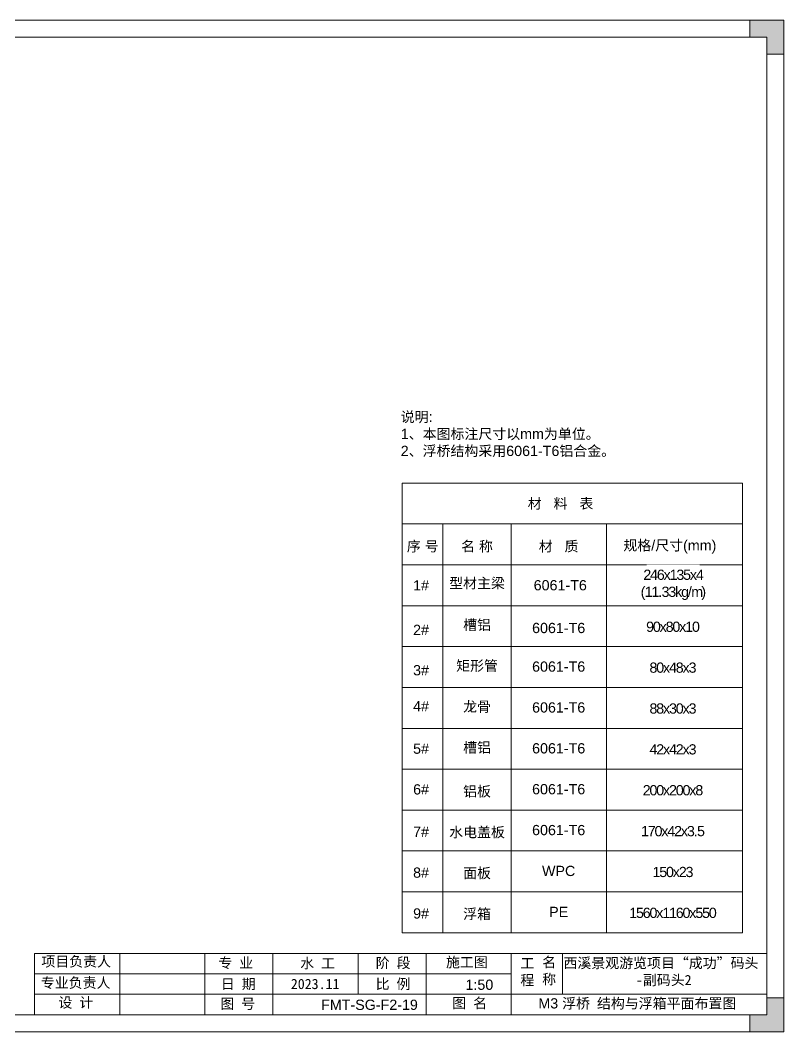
# Model space of a CAD drawing. Header units: millimetres. Extents: x 136606 to 1231039, y 82794 to 127364.
# Drawn here: x 941216 to 952426, y 112490 to 127340 of the extents above; entities that cross this region are included whole.
import ezdxf

# ---------------------------------------------------------------- set-up
doc = ezdxf.new("R2010")
doc.units = ezdxf.units.MM
doc.layers.add('图框', color=7, linetype='Continuous', lineweight=13)
doc.layers.add('文本', color=3, linetype='Continuous', lineweight=13)
doc.styles.add('Arial', font='arial.ttf')
doc.styles.get("Standard").update_dxf_attribs({"font": 'arial.ttf'})

# ---------------------------------------------------------------- blocks, each defined once
blk = doc.blocks.new('GW-TK')
at = {"layer": '图框', "linetype": 'Continuous', "lineweight": 0}
h = blk.add_hatch(color=256, dxfattribs=at)
h.dxf.hatch_style = 1
h.paths.add_polyline_path([(927593.55, 464715.01), (927593.55, 464710.01), (927598.55, 464710.01), (927598.55, 464705.01), (927603.55, 464705.01), (927603.55, 464715.01)])
h = blk.add_hatch(color=256, dxfattribs=at)
h.dxf.hatch_style = 1
h.paths.add_polyline_path([(927603.55, 464418.01), (927603.55, 464428.01), (927598.55, 464428.01), (927598.55, 464423.01), (927593.55, 464423.01), (927593.55, 464418.01)])
at = {"layer": '图框', "linetype": 'Continuous'}
for p, q in [((927383.55, 464441.02), (927383.55, 464423.01)), ((927408.55, 464441.02), (927408.55, 464423.01)), ((927433.55, 464441.02), (927433.55, 464423.01)), ((927453.55, 464441.02), (927453.55, 464423.01)), ((927478.55, 464441.02), (927478.55, 464429.01)), ((927498.55, 464441.02), (927498.55, 464423.01)), ((927523.55, 464441.02), (927523.55, 464423.01)), ((927538.55, 464441.02), (927538.55, 464429.01)), ((927383.55, 464435.01), (927523.55, 464435.01)), ((927451.56, 464429.01), (927383.55, 464429.01)), ((927383.55, 464429.01), (927598.55, 464429.01))]:
    blk.add_line(p, q, dxfattribs=at)
at = {"layer": '图框'}
for points in [[(927183.55, 464715.01), (927603.55, 464715.01), (927603.55, 464418.01), (927183.55, 464418.01)], [(927188.55, 464710.01), (927598.55, 464710.01), (927598.55, 464423.01), (927188.55, 464423.01)]]:
    blk.add_lwpolyline(points, close=True, dxfattribs=at)
at = {"layer": '图框', "linetype": 'Continuous', "lineweight": 0}
for points in [[(927598.55, 464705.01), (927598.55, 464710.01), (927593.55, 464710.01), (927593.55, 464715.01), (927603.55, 464715.01), (927603.55, 464705.01)], [(927598.55, 464428.01), (927598.55, 464423.01), (927593.55, 464423.01), (927593.55, 464418.01), (927603.55, 464418.01), (927603.55, 464428.01)]]:
    blk.add_lwpolyline(points, close=True, dxfattribs=at)
at = {"layer": '图框', "linetype": 'Continuous'}
blk.add_lwpolyline([(927383.55, 464441.02), (927598.55, 464441.02)], dxfattribs=at)
at = {"layer": '图框', "linetype": 'Continuous', "char_height": 3, "attachment_point": 1}
for s, width, heights, insert in [('{\\fSimSun|b0|i0|c134|p2;项目负责人}', 26.0225, [0], (927385.56, 464440.15)), ('{\\fSimSun|b0|i0|c134|p2;名 称}', 5.2119, [0], (927532.62, 464439.93)), ('{\\fSimSun|b0|i0|c134|p2;专 业}', 12.8345, [0], (927437.53, 464439.73)), ('{\\fSimSun|b0|i0|c134|p2;阶 段}', 17.4775, [0], (927483.73, 464439.73)), ('{\\fSimSun|b0|i0|c134|p2;工 程}', 5.2119, [0], (927526.21, 464439.66)), ('{\\fSimSun|b0|i0|c134|p2;专业负责人}', 24.6361, [2.04], (927385.39, 464433.9)), ('{\\fSimSun|b0|i0|c134|p2;日 期}', 11.224, [0], (927438.25, 464433.55)), ('{\\fSimSun|b0|i0|c134|p2;比 例}', 10.9146, [0], (927483.71, 464433.55)), ('{\\fSimSun|b0|i0|c134|p2;设 计}', 16.2353, [0], (927390.55, 464428.09)), ('{\\fSimSun|b0|i0|c134|p2;图 号}', 23.6261, [0], (927438.11, 464427.75)), ('{\\fSimSun|b0|i0|c134|p2;图 名}', 12.066, [0], (927506.19, 464427.94))]:
    blk.add_mtext_dynamic_manual_height_columns(s, width=width, gutter_width=17.5, heights=heights, dxfattribs=dict(at, insert=insert))
at = {"layer": '图框', "color": 3, "linetype": 'Continuous', "char_height": 3, "attachment_point": 1}
for s, width, insert in [('\\pt9;{\\fSimSun|b0|i0|c134|p2;施工图}', 18.6303, (927504.36, 464439.94)), ('{\\fSimSun|b0|i0|c134|p2;水 工}', 11.224, (927461.55, 464439.63)), ('\\pi0.39911,t9.39911;{\\fSimSun|b0|i0|c134|p2;西溪景观游览项目“成功”码头\\P\\pi21.67411,t30.67411;-副码头2}', 60.0149, (927538.45, 464439.71)), ('{\\fSimSun|b0|i0|c134|p2;2023.11}', 11.224, (927458.8, 464433.55))]:
    blk.add_mtext_dynamic_manual_height_columns(s, width=width, gutter_width=17.5, heights=[0], dxfattribs=dict(at, insert=insert))

msp = doc.modelspace()

# ---------------------------------------------------------------- linework, layer by layer
at = {"layer": '文本'}
for p, q in [((946822.8863, 120544.7562), (946822.8863, 113944.7759)), ((946822.8863, 120544.7562), (951822.821, 120544.7562)), ((951822.821, 120544.7562), (951822.821, 113944.7759)), ((951822.821, 120544.7562), (951822.821, 113944.7759)), ((951822.821, 120544.7562), (951822.821, 113944.7759)), ((946822.8863, 119944.7759), (951822.821, 119944.7759)), ((947422.8601, 119944.7759), (947422.8601, 113944.7759)), ((948422.8341, 119944.7759), (948422.8341, 113944.7759)), ((949822.8108, 119944.7759), (949822.8108, 113944.7759)), ((946822.8863, 119344.7759), (951822.821, 119344.7759)), ((946822.8863, 118744.7759), (951822.821, 118744.7759)), ((946822.8863, 118144.7759), (951822.821, 118144.7759)), ((946822.8863, 117544.7759), (951822.821, 117544.7759)), ((946822.8863, 116944.7759), (951822.821, 116944.7759)), ((946822.8863, 116344.7759), (951822.821, 116344.7759)), ((946822.8863, 115744.7759), (951822.821, 115744.7759)), ((946822.8863, 115144.7759), (951822.821, 115144.7759)), ((946822.8863, 114544.7759), (951822.821, 114544.7759)), ((946822.8863, 113944.7759), (951822.821, 113944.7759))]:
    msp.add_line(p, q, dxfattribs=at)

# ---------------------------------------------------------------- block references
at = {"xscale": 50, "yscale": 50, "zscale": 50}
msp.add_blockref('GW-TK', (-45427750.9613, -23108410.2232), dxfattribs=at)

# ---------------------------------------------------------------- texts
at = {"layer": '文本', "insert": (946803.0311, 121592.6649), "char_height": 150, "attachment_point": 1, "style": 'Arial'}
msp.add_mtext_dynamic_manual_height_columns('{\\fSimSun|b0|i0|c134|p2;说明}:\\P1{\\fSimSun|b0|i0|c134|p2;、本图标注尺寸以}mm{\\fSimSun|b0|i0|c134|p2;为单位。\\P}2{\\fSimSun|b0|i0|c134|p2;、浮桥结构采用}6061-T6{\\fSimSun|b0|i0|c134|p2;铝合金。}', width=4070.735014, gutter_width=12.5, heights=[0], dxfattribs=at)
at = {"layer": '文本', "char_height": 150, "attachment_point": 5, "style": 'Arial'}
for s, insert in [(' 材   料   表 ', (949119.6607, 120237.2568)), ('序 号', (947126.1183, 119609.1974)), ('名 称', (947922.3995, 119609.1974)), ('材   质', (949120.5488, 119609.1974)), ('规格/尺寸(mm)', (950754.2272, 119609.1974)), ('1#', (947101.1032, 119044.1992)), ('型材主梁', (947923.352, 119068.3716)), ('6061-T6', (949145.031, 119044.79)), ('槽铝', (947923.352, 118455.3556)), ('2#', (947101.1032, 118390.5813)), ('6061-T6', (949121.5019, 118417.1927)), ('{\\fSimSun|b0|i0|c134|p2;矩形管}', (947923.352, 117855.3556)), ('6061-T6', (949121.5019, 117850.5176)), ('3#', (947101.1032, 117796.9638)), ('4#', (947101.1032, 117268.964)), ('龙骨', (947923.352, 117255.3556)), ('6061-T6', (949121.5019, 117250.5176)), ('槽铝', (947923.352, 116655.3556)), ('6061-T6', (949121.5019, 116650.5176)), ('5#', (947101.1032, 116645.2527)), ('6061-T6', (949121.5019, 116050.5176)), ('6#', (947101.1032, 116047.8326)), ('铝板', (947923.352, 116011.8159)), ('7#', (947101.1032, 115425.7311)), ('{\\fSimSun|b0|i0|c134|p2;水电盖板}', (947923.352, 115411.8159)), ('6061-T6', (949121.5019, 115450.5176)), ('8#', (947101.1032, 114825.7311)), ('面板', (947923.352, 114811.8159)), ('WPC', (949121.5019, 114850.5176)), ('9#', (947101.1032, 114225.7311)), ('浮箱', (947923.352, 114211.8159)), ('PE', (949121.5019, 114250.5176))]:
    msp.add_mtext(s, dxfattribs=dict(at, insert=insert))
at = {"layer": '文本', "color": 6}
note = msp.add_mtext_dynamic_manual_height_columns('{\\C256;1:50\\P}', width=120, gutter_width=0, heights=[124.0928, 0], dxfattribs=dict(at, insert=(947633.4442, 113255.7656), char_height=150, attachment_point=1, style='Arial'))
note = msp.add_mtext_dynamic_manual_height_columns('{\\C256;FMT-SG-F2-19\\P}', width=120, gutter_width=0, heights=[124.0928, 0], dxfattribs=dict(at, insert=(945514.1196, 112961.437), char_height=150, attachment_point=1, style='Arial'))
at = {"layer": '文本', "color": 6, "insert": (948823.3145, 112982.523), "char_height": 150, "attachment_point": 1, "style": 'Arial'}
msp.add_mtext_dynamic_manual_height_columns('M3 {\\fSimSun|b0|i0|c134|p2;浮桥 结构与浮箱平面布置图}', width=3958.058362, gutter_width=18.75, heights=[0], dxfattribs=at)

# ---------------------------------------------------------------- next in the draw order: texts
at = {"layer": '文本', "char_height": 150, "attachment_point": 5, "style": 'Arial', "bg_fill": 2}
for s, insert, width in [('{\\T0.85;246x135x4 (11.33kg/m) }', (950800.4209, 119051.9628), 628.473709), ('{\\T0.85;42x42x3}', (950791.4322, 116635.2296), 445.612602)]:
    msp.add_mtext(s, dxfattribs=dict(at, insert=insert, width=width))
for s, insert in [('{\\T0.85;90x80x10}', (950791.4322, 118435.2296)), ('{\\T0.85;80x48x3}', (950791.4322, 117835.2296)), ('{\\T0.85;88x30x3}', (950791.4322, 117235.2296)), ('{\\T0.85;200x200x8}', (950791.4322, 116035.2296)), ('{\\T0.85;170x42x3.5}', (950791.4322, 115435.2296)), ('{\\T0.85;150x23}', (950791.4322, 114835.2296)), ('{\\T0.85;1560x1160x550}', (950791.4322, 114235.2296))]:
    msp.add_mtext(s, dxfattribs=dict(at, insert=insert))

doc.saveas('drawing.dxf')
